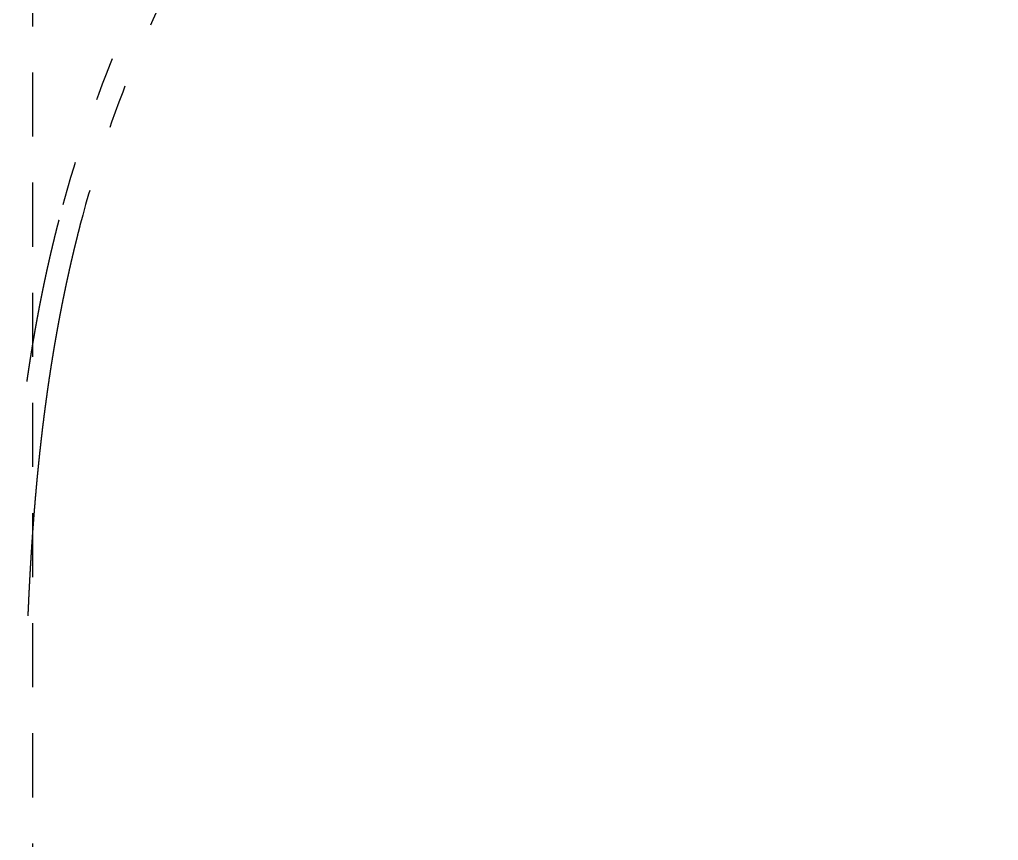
# Model space of a CAD drawing. Header units: millimetres. Extents: x 19715 to 35549, y 3563 to 14826.
# Drawn here: x 21246.3 to 21512.8, y 10701.5 to 10925 of the extents above; entities that cross this region are included whole.
import ezdxf

# ---------------------------------------------------------------- set-up
doc = ezdxf.new("R2010")
doc.units = ezdxf.units.MM
doc.linetypes.add('ACAD_ISO03W100', pattern=[30, 12, -18])
doc.layers.get('0').update_dxf_attribs({"color": 9, "linetype": 'ACAD_ISO03W100'})

msp = doc.modelspace()

# ---------------------------------------------------------------- linework, layer by layer
for points in [[(21249.94, 7833.18), (21249.94, 11293.27)], [(21249.94, 10268.63), (21249.94, 11293.27)], [(21249.94, 7833.18), (21249.94, 11293.27)], [(21249.94, 7833.18), (21249.94, 11293.27)]]:
    msp.add_lwpolyline(points)
for points in [[(21511.25, 11123.46, 0.272996), (21256.98, 10870.44, 0.000496), (21256.75, 10869.54, 0.000988), (21256.63, 10869.08, 0.000004), (21256.29, 10867.74, 0.000495), (21256.29, 10867.73, 0.000488), (21256.12, 10867.04, 0.000492), (21255.95, 10866.37, 0.000484), (21255.78, 10865.69, 0.000488), (21255.62, 10865.01, 0.00048), (21255.45, 10864.33, 0.000484), (21255.29, 10863.65, 0.000476), (21255.12, 10862.96, 0.00048), (21254.96, 10862.29, 0.000472), (21254.8, 10861.6, 0.000476), (21254.64, 10860.92, 0.000468), (21254.49, 10860.24, 0.000472), (21254.33, 10859.56, 0.000464), (21254.18, 10858.87, 0.000468), (21254.02, 10858.19, 0.00046), (21253.87, 10857.51, 0.000464), (21253.72, 10856.83, 0.000456), (21253.57, 10856.14, 0.00046), (21253.42, 10855.46, 0.000452), (21253.27, 10854.77, 0.000456), (21253.13, 10854.09, 0.000448), (21252.98, 10853.4, 0.000452), (21252.84, 10852.72, 0.000444), (21252.7, 10852.03, 0.000448), (21252.56, 10851.35, 0.00044), (21252.42, 10850.66, 0.000444), (21252.28, 10849.98, 0.000436), (21252.14, 10849.29, 0.00044), (21252.01, 10848.6, 0.000432), (21251.87, 10847.91, 0.000436), (21251.74, 10847.23, 0.000428), (21251.6, 10846.54, 0.000432), (21251.47, 10845.85, 0.000424), (21251.34, 10845.16, 0.000428), (21251.21, 10844.48, 0.00042), (21251.08, 10843.79, 0.000424), (21250.96, 10843.1, 0.000416), (21250.83, 10842.41, 0.00042), (21250.71, 10841.72, 0.000412), (21250.58, 10841.03, 0.000416), (21250.46, 10840.35, 0.000408), (21250.34, 10839.65, 0.000412), (21250.22, 10838.97, 0.000404), (21250.1, 10838.27, 0.000408), (21249.99, 10837.59, 0.0004), (21249.87, 10836.89, 0.000404), (21249.75, 10836.21, 0.000396), (21249.64, 10835.51, 0.0004), (21249.53, 10834.82, 0.000392), (21249.41, 10834.13, 0.000396), (21249.3, 10833.44, 0.000388), (21249.19, 10832.75, 0.000392), (21249.08, 10832.06, 0.000384), (21248.98, 10831.36, 0.000388), (21248.87, 10830.68, 0.00038), (21248.76, 10829.98, 0.000384), (21248.66, 10829.29, 0.000376), (21248.56, 10828.6, 0.00038), (21248.45, 10827.91, 0.000372), (21248.35, 10827.21, 0.000376), (21248.25, 10826.52, 0.00004), (21248.24, 10826.45)], [(21511.25, 11123.46, 0.272996), (21256.98, 10870.44, 0.000496), (21256.75, 10869.54, 0.000988), (21256.63, 10869.08, 0.000004), (21256.29, 10867.74, 0.000495), (21256.29, 10867.73, 0.000488), (21256.12, 10867.04, 0.000492), (21255.95, 10866.37, 0.000484), (21255.78, 10865.69, 0.000488), (21255.62, 10865.01, 0.00048), (21255.45, 10864.33, 0.000484), (21255.29, 10863.65, 0.000476), (21255.12, 10862.96, 0.00048), (21254.96, 10862.29, 0.000472), (21254.8, 10861.6, 0.000476), (21254.64, 10860.92, 0.000468), (21254.49, 10860.24, 0.000472), (21254.33, 10859.56, 0.000464), (21254.18, 10858.87, 0.000468), (21254.02, 10858.19, 0.00046), (21253.87, 10857.51, 0.000464), (21253.72, 10856.83, 0.000456), (21253.57, 10856.14, 0.00046), (21253.42, 10855.46, 0.000452), (21253.27, 10854.77, 0.000456), (21253.13, 10854.09, 0.000448), (21252.98, 10853.4, 0.000452), (21252.84, 10852.72, 0.000444), (21252.7, 10852.03, 0.000448), (21252.56, 10851.35, 0.00044), (21252.42, 10850.66, 0.000444), (21252.28, 10849.98, 0.000436), (21252.14, 10849.29, 0.00044), (21252.01, 10848.6, 0.000432), (21251.87, 10847.91, 0.000436), (21251.74, 10847.23, 0.000428), (21251.6, 10846.54, 0.000432), (21251.47, 10845.85, 0.000424), (21251.34, 10845.16, 0.000428), (21251.21, 10844.48, 0.00042), (21251.08, 10843.79, 0.000424), (21250.96, 10843.1, 0.000416), (21250.83, 10842.41, 0.00042), (21250.71, 10841.72, 0.000412), (21250.58, 10841.03, 0.000416), (21250.46, 10840.35, 0.000408), (21250.34, 10839.65, 0.000412), (21250.22, 10838.97, 0.000404), (21250.1, 10838.27, 0.000408), (21249.99, 10837.59, 0.0004), (21249.87, 10836.89, 0.000404), (21249.75, 10836.21, 0.000396), (21249.64, 10835.51, 0.0004), (21249.53, 10834.82, 0.000392), (21249.41, 10834.13, 0.000396), (21249.3, 10833.44, 0.000388), (21249.19, 10832.75, 0.000392), (21249.08, 10832.06, 0.000384), (21248.98, 10831.36, 0.000388), (21248.87, 10830.68, 0.00038), (21248.76, 10829.98, 0.000384), (21248.66, 10829.29, 0.000376), (21248.56, 10828.6, 0.00038), (21248.45, 10827.91, 0.000372), (21248.35, 10827.21, 0.000376), (21248.25, 10826.52, 0.00004), (21248.24, 10826.45)], [(21511.25, 11123.46, 0.272996), (21256.98, 10870.44, 0.000496), (21256.75, 10869.54, 0.000988), (21256.63, 10869.08, 0.000004), (21256.29, 10867.74, 0.000495), (21256.29, 10867.73, 0.000488), (21256.12, 10867.04, 0.000492), (21255.95, 10866.37, 0.000484), (21255.78, 10865.69, 0.000488), (21255.62, 10865.01, 0.00048), (21255.45, 10864.33, 0.000484), (21255.29, 10863.65, 0.000476), (21255.12, 10862.96, 0.00048), (21254.96, 10862.29, 0.000472), (21254.8, 10861.6, 0.000476), (21254.64, 10860.92, 0.000468), (21254.49, 10860.24, 0.000472), (21254.33, 10859.56, 0.000464), (21254.18, 10858.87, 0.000468), (21254.02, 10858.19, 0.00046), (21253.87, 10857.51, 0.000464), (21253.72, 10856.83, 0.000456), (21253.57, 10856.14, 0.00046), (21253.42, 10855.46, 0.000452), (21253.27, 10854.77, 0.000456), (21253.13, 10854.09, 0.000448), (21252.98, 10853.4, 0.000452), (21252.84, 10852.72, 0.000444), (21252.7, 10852.03, 0.000448), (21252.56, 10851.35, 0.00044), (21252.42, 10850.66, 0.000444), (21252.28, 10849.98, 0.000436), (21252.14, 10849.29, 0.00044), (21252.01, 10848.6, 0.000432), (21251.87, 10847.91, 0.000436), (21251.74, 10847.23, 0.000428), (21251.6, 10846.54, 0.000432), (21251.47, 10845.85, 0.000424), (21251.34, 10845.16, 0.000428), (21251.21, 10844.48, 0.00042), (21251.08, 10843.79, 0.000424), (21250.96, 10843.1, 0.000416), (21250.83, 10842.41, 0.00042), (21250.71, 10841.72, 0.000412), (21250.58, 10841.03, 0.000416), (21250.46, 10840.35, 0.000408), (21250.34, 10839.65, 0.000412), (21250.22, 10838.97, 0.000404), (21250.1, 10838.27, 0.000408), (21249.99, 10837.59, 0.0004), (21249.87, 10836.89, 0.000404), (21249.75, 10836.21, 0.000396), (21249.64, 10835.51, 0.0004), (21249.53, 10834.82, 0.000392), (21249.41, 10834.13, 0.000396), (21249.3, 10833.44, 0.000388), (21249.19, 10832.75, 0.000392), (21249.08, 10832.06, 0.000384), (21248.98, 10831.36, 0.000388), (21248.87, 10830.68, 0.00038), (21248.76, 10829.98, 0.000384), (21248.66, 10829.29, 0.000376), (21248.56, 10828.6, 0.00038), (21248.45, 10827.91, 0.000372), (21248.35, 10827.21, 0.000376), (21248.25, 10826.52, 0.00004), (21248.24, 10826.45)], [(21511.25, 11123.46, 0.272996), (21256.98, 10870.44, 0.000496), (21256.75, 10869.54, 0.000988), (21256.63, 10869.08, 0.000004), (21256.29, 10867.74, 0.000495), (21256.29, 10867.73, 0.000488), (21256.12, 10867.04, 0.000492), (21255.95, 10866.37, 0.000484), (21255.78, 10865.69, 0.000488), (21255.62, 10865.01, 0.00048), (21255.45, 10864.33, 0.000484), (21255.29, 10863.65, 0.000476), (21255.12, 10862.96, 0.00048), (21254.96, 10862.29, 0.000472), (21254.8, 10861.6, 0.000476), (21254.64, 10860.92, 0.000468), (21254.49, 10860.24, 0.000472), (21254.33, 10859.56, 0.000464), (21254.18, 10858.87, 0.000468), (21254.02, 10858.19, 0.00046), (21253.87, 10857.51, 0.000464), (21253.72, 10856.83, 0.000456), (21253.57, 10856.14, 0.00046), (21253.42, 10855.46, 0.000452), (21253.27, 10854.77, 0.000456), (21253.13, 10854.09, 0.000448), (21252.98, 10853.4, 0.000452), (21252.84, 10852.72, 0.000444), (21252.7, 10852.03, 0.000448), (21252.56, 10851.35, 0.00044), (21252.42, 10850.66, 0.000444), (21252.28, 10849.98, 0.000436), (21252.14, 10849.29, 0.00044), (21252.01, 10848.6, 0.000432), (21251.87, 10847.91, 0.000436), (21251.74, 10847.23, 0.000428), (21251.6, 10846.54, 0.000432), (21251.47, 10845.85, 0.000424), (21251.34, 10845.16, 0.000428), (21251.21, 10844.48, 0.00042), (21251.08, 10843.79, 0.000424), (21250.96, 10843.1, 0.000416), (21250.83, 10842.41, 0.00042), (21250.71, 10841.72, 0.000412), (21250.58, 10841.03, 0.000416), (21250.46, 10840.35, 0.000408), (21250.34, 10839.65, 0.000412), (21250.22, 10838.97, 0.000404), (21250.1, 10838.27, 0.000408), (21249.99, 10837.59, 0.0004), (21249.87, 10836.89, 0.000404), (21249.75, 10836.21, 0.000396), (21249.64, 10835.51, 0.0004), (21249.53, 10834.82, 0.000392), (21249.41, 10834.13, 0.000396), (21249.3, 10833.44, 0.000388), (21249.19, 10832.75, 0.000392), (21249.08, 10832.06, 0.000384), (21248.98, 10831.36, 0.000388), (21248.87, 10830.68, 0.00038), (21248.76, 10829.98, 0.000384), (21248.66, 10829.29, 0.000376), (21248.56, 10828.6, 0.00038), (21248.45, 10827.91, 0.000372), (21248.35, 10827.21, 0.000376), (21248.25, 10826.52, 0.00004), (21248.24, 10826.45)], [(21512.72, 11117.7, 0.272996), (21262.74, 10868.94, 0.000496), (21262.51, 10868.04, 0.000988), (21262.39, 10867.58, 0.000004), (21262.05, 10866.24, 0.000495), (21262.05, 10866.23, 0.000488), (21261.88, 10865.54, 0.000492), (21261.71, 10864.87, 0.000484), (21261.54, 10864.19, 0.000488), (21261.37, 10863.51, 0.00048), (21261.21, 10862.83, 0.000484), (21261.04, 10862.15, 0.000476), (21260.88, 10861.46, 0.00048), (21260.72, 10860.79, 0.000472), (21260.56, 10860.1, 0.000476), (21260.4, 10859.42, 0.000468), (21260.24, 10858.74, 0.000472), (21260.09, 10858.06, 0.000464), (21259.93, 10857.37, 0.000468), (21259.78, 10856.69, 0.00046), (21259.63, 10856.01, 0.000464), (21259.48, 10855.33, 0.000456), (21259.33, 10854.64, 0.00046), (21259.18, 10853.96, 0.000452), (21259.03, 10853.27, 0.000456), (21258.89, 10852.59, 0.000448), (21258.74, 10851.9, 0.000452), (21258.6, 10851.22, 0.000444), (21258.46, 10850.53, 0.000448), (21258.32, 10849.85, 0.00044), (21258.17, 10849.16, 0.000444), (21258.04, 10848.48, 0.000436), (21257.9, 10847.79, 0.00044), (21257.76, 10847.1, 0.000432), (21257.63, 10846.41, 0.000436), (21257.49, 10845.73, 0.000428), (21257.36, 10845.04, 0.000432), (21257.23, 10844.35, 0.000424), (21257.1, 10843.66, 0.000428), (21256.97, 10842.98, 0.00042), (21256.84, 10842.29, 0.000424), (21256.72, 10841.6, 0.000416), (21256.59, 10840.91, 0.00042), (21256.47, 10840.22, 0.000412), (21256.34, 10839.53, 0.000416), (21256.22, 10838.85, 0.000408), (21256.1, 10838.15, 0.000412), (21255.98, 10837.47, 0.000404), (21255.86, 10836.77, 0.000408), (21255.74, 10836.09, 0.0004), (21255.63, 10835.39, 0.000404), (21255.51, 10834.71, 0.000396), (21255.4, 10834.01, 0.0004), (21255.28, 10833.32, 0.000392), (21255.17, 10832.63, 0.000396), (21255.06, 10831.94, 0.000388), (21254.95, 10831.25, 0.000392), (21254.84, 10830.56, 0.000384), (21254.73, 10829.86, 0.000388), (21254.63, 10829.18, 0.00038), (21254.52, 10828.48, 0.000384), (21254.42, 10827.79, 0.000376), (21254.31, 10827.1, 0.00038), (21254.21, 10826.41, 0.000372), (21254.11, 10825.71, 0.000376), (21254.01, 10825.02, 0.000368), (21253.91, 10824.33, 0.000372), (21253.81, 10823.64, 0.000364), (21253.71, 10822.94, 0.000368), (21253.62, 10822.25, 0.00036), (21253.52, 10821.55, 0.000364), (21253.43, 10820.86, 0.000356), (21253.33, 10820.16, 0.00036), (21253.24, 10819.47, 0.000352), (21253.15, 10818.78, 0.000356), (21253.06, 10818.09, 0.000348), (21252.97, 10817.39, 0.000352), (21252.88, 10816.7, 0.000344), (21252.8, 10816, 0.000348), (21252.71, 10815.31, 0.00034), (21252.62, 10814.61, 0.000344), (21252.54, 10813.92, 0.000336), (21252.45, 10813.22, 0.00034), (21252.37, 10812.53, 0.000332), (21252.29, 10811.83, 0.000336), (21252.21, 10811.14, 0.000328), (21252.13, 10810.44, 0.000332), (21252.05, 10809.75, 0.000324), (21251.97, 10809.05, 0.000328), (21251.9, 10808.36, 0.00032), (21251.82, 10807.66, 0.000324), (21251.74, 10806.96, 0.000316), (21251.67, 10806.26, 0.00032), (21251.6, 10805.57, 0.000312), (21251.52, 10804.87, 0.000316), (21251.45, 10804.18, 0.000308), (21251.38, 10803.48, 0.000312), (21251.31, 10802.79, 0.000304), (21251.24, 10802.09, 0.000308), (21251.17, 10801.39, 0.0003), (21251.1, 10800.69, 0.000304), (21251.04, 10800, 0.000296), (21250.97, 10799.3, 0.0003), (21250.91, 10798.61, 0.000292), (21250.84, 10797.9, 0.000296), (21250.78, 10797.21, 0.000288), (21250.72, 10796.51, 0.000292), (21250.66, 10795.82, 0.000284), (21250.59, 10795.12, 0.000288), (21250.53, 10794.42, 0.00028), (21250.47, 10793.72, 0.000284), (21250.42, 10793.03, 0.000276), (21250.36, 10792.33, 0.00028), (21250.3, 10791.63, 0.000272), (21250.25, 10790.93, 0.000276), (21250.19, 10790.24, 0.000268), (21250.13, 10789.53, 0.000272), (21250.08, 10788.84, 0.000264), (21250.03, 10788.14, 0.000268), (21249.98, 10787.45, 0.00026), (21249.92, 10786.74, 0.000264), (21249.87, 10786.05, 0.000256), (21249.82, 10785.35, 0.00026), (21249.77, 10784.65, 0.000252), (21249.72, 10783.95, 0.000256), (21249.68, 10783.26, 0.000248), (21249.63, 10782.55, 0.000252), (21249.58, 10781.86, 0.000244), (21249.54, 10781.16, 0.000248), (21249.49, 10780.46, 0.00024), (21249.45, 10779.76, 0.000244), (21249.4, 10779.07, 0.000236), (21249.36, 10778.36, 0.00024), (21249.32, 10777.67, 0.000232), (21249.27, 10776.96, 0.000236), (21249.23, 10776.27, 0.000228), (21249.19, 10775.57, 0.000232), (21249.15, 10774.87, 0.000224), (21249.11, 10774.17, 0.000228), (21249.07, 10773.47, 0.00022), (21249.03, 10772.77, 0.000224), (21249, 10772.08, 0.000216), (21248.96, 10771.37, 0.00022), (21248.92, 10770.68, 0.000212), (21248.89, 10769.97, 0.000216), (21248.85, 10769.28, 0.000208), (21248.82, 10768.57, 0.000212), (21248.78, 10767.88, 0.000204), (21248.75, 10767.18, 0.000208), (21248.72, 10766.48, 0.0002), (21248.69, 10765.78, 0.000204), (21248.65, 10765.09, 0.000196), (21248.62, 10764.38, 0.0002), (21248.59, 10763.69, 0.000192), (21248.56, 10762.98, 0.00011), (21248.55, 10762.59)], [(21512.72, 11117.7, 0.272996), (21262.74, 10868.94, 0.000496), (21262.51, 10868.04, 0.000988), (21262.39, 10867.58, 0.000004), (21262.05, 10866.24, 0.000495), (21262.05, 10866.23, 0.000488), (21261.88, 10865.54, 0.000492), (21261.71, 10864.87, 0.000484), (21261.54, 10864.19, 0.000488), (21261.37, 10863.51, 0.00048), (21261.21, 10862.83, 0.000484), (21261.04, 10862.15, 0.000476), (21260.88, 10861.46, 0.00048), (21260.72, 10860.79, 0.000472), (21260.56, 10860.1, 0.000476), (21260.4, 10859.42, 0.000468), (21260.24, 10858.74, 0.000472), (21260.09, 10858.06, 0.000464), (21259.93, 10857.37, 0.000468), (21259.78, 10856.69, 0.00046), (21259.63, 10856.01, 0.000464), (21259.48, 10855.33, 0.000456), (21259.33, 10854.64, 0.00046), (21259.18, 10853.96, 0.000452), (21259.03, 10853.27, 0.000456), (21258.89, 10852.59, 0.000448), (21258.74, 10851.9, 0.000452), (21258.6, 10851.22, 0.000444), (21258.46, 10850.53, 0.000448), (21258.32, 10849.85, 0.00044), (21258.17, 10849.16, 0.000444), (21258.04, 10848.48, 0.000436), (21257.9, 10847.79, 0.00044), (21257.76, 10847.1, 0.000432), (21257.63, 10846.41, 0.000436), (21257.49, 10845.73, 0.000428), (21257.36, 10845.04, 0.000432), (21257.23, 10844.35, 0.000424), (21257.1, 10843.66, 0.000428), (21256.97, 10842.98, 0.00042), (21256.84, 10842.29, 0.000424), (21256.72, 10841.6, 0.000416), (21256.59, 10840.91, 0.00042), (21256.47, 10840.22, 0.000412), (21256.34, 10839.53, 0.000416), (21256.22, 10838.85, 0.000408), (21256.1, 10838.15, 0.000412), (21255.98, 10837.47, 0.000404), (21255.86, 10836.77, 0.000408), (21255.74, 10836.09, 0.0004), (21255.63, 10835.39, 0.000404), (21255.51, 10834.71, 0.000396), (21255.4, 10834.01, 0.0004), (21255.28, 10833.32, 0.000392), (21255.17, 10832.63, 0.000396), (21255.06, 10831.94, 0.000388), (21254.95, 10831.25, 0.000392), (21254.84, 10830.56, 0.000384), (21254.73, 10829.86, 0.000388), (21254.63, 10829.18, 0.00038), (21254.52, 10828.48, 0.000384), (21254.42, 10827.79, 0.000376), (21254.31, 10827.1, 0.00038), (21254.21, 10826.41, 0.000372), (21254.11, 10825.71, 0.000376), (21254.01, 10825.02, 0.000368), (21253.91, 10824.33, 0.000372), (21253.81, 10823.64, 0.000364), (21253.71, 10822.94, 0.000368), (21253.62, 10822.25, 0.00036), (21253.52, 10821.55, 0.000364), (21253.43, 10820.86, 0.000356), (21253.33, 10820.16, 0.00036), (21253.24, 10819.47, 0.000352), (21253.15, 10818.78, 0.000356), (21253.06, 10818.09, 0.000348), (21252.97, 10817.39, 0.000352), (21252.88, 10816.7, 0.000344), (21252.8, 10816, 0.000348), (21252.71, 10815.31, 0.00034), (21252.62, 10814.61, 0.000344), (21252.54, 10813.92, 0.000336), (21252.45, 10813.22, 0.00034), (21252.37, 10812.53, 0.000332), (21252.29, 10811.83, 0.000336), (21252.21, 10811.14, 0.000328), (21252.13, 10810.44, 0.000332), (21252.05, 10809.75, 0.000324), (21251.97, 10809.05, 0.000328), (21251.9, 10808.36, 0.00032), (21251.82, 10807.66, 0.000324), (21251.74, 10806.96, 0.000316), (21251.67, 10806.26, 0.00032), (21251.6, 10805.57, 0.000312), (21251.52, 10804.87, 0.000316), (21251.45, 10804.18, 0.000308), (21251.38, 10803.48, 0.000312), (21251.31, 10802.79, 0.000304), (21251.24, 10802.09, 0.000308), (21251.17, 10801.39, 0.0003), (21251.1, 10800.69, 0.000304), (21251.04, 10800, 0.000296), (21250.97, 10799.3, 0.0003), (21250.91, 10798.61, 0.000292), (21250.84, 10797.9, 0.000296), (21250.78, 10797.21, 0.000288), (21250.72, 10796.51, 0.000292), (21250.66, 10795.82, 0.000284), (21250.59, 10795.12, 0.000288), (21250.53, 10794.42, 0.00028), (21250.47, 10793.72, 0.000284), (21250.42, 10793.03, 0.000276), (21250.36, 10792.33, 0.00028), (21250.3, 10791.63, 0.000272), (21250.25, 10790.93, 0.000276), (21250.19, 10790.24, 0.000268), (21250.13, 10789.53, 0.000272), (21250.08, 10788.84, 0.000264), (21250.03, 10788.14, 0.000268), (21249.98, 10787.45, 0.00026), (21249.92, 10786.74, 0.000264), (21249.87, 10786.05, 0.000256), (21249.82, 10785.35, 0.00026), (21249.77, 10784.65, 0.000252), (21249.72, 10783.95, 0.000256), (21249.68, 10783.26, 0.000248), (21249.63, 10782.55, 0.000252), (21249.58, 10781.86, 0.000244), (21249.54, 10781.16, 0.000248), (21249.49, 10780.46, 0.00024), (21249.45, 10779.76, 0.000244), (21249.4, 10779.07, 0.000236), (21249.36, 10778.36, 0.00024), (21249.32, 10777.67, 0.000232), (21249.27, 10776.96, 0.000236), (21249.23, 10776.27, 0.000228), (21249.19, 10775.57, 0.000232), (21249.15, 10774.87, 0.000224), (21249.11, 10774.17, 0.000228), (21249.07, 10773.47, 0.00022), (21249.03, 10772.77, 0.000224), (21249, 10772.08, 0.000216), (21248.96, 10771.37, 0.00022), (21248.92, 10770.68, 0.000212), (21248.89, 10769.97, 0.000216), (21248.85, 10769.28, 0.000208), (21248.82, 10768.57, 0.000212), (21248.78, 10767.88, 0.000204), (21248.75, 10767.18, 0.000208), (21248.72, 10766.48, 0.0002), (21248.69, 10765.78, 0.000204), (21248.65, 10765.09, 0.000196), (21248.62, 10764.38, 0.0002), (21248.59, 10763.69, 0.000192), (21248.56, 10762.98, 0.00011), (21248.55, 10762.59)], [(21512.72, 11117.7, 0.272996), (21262.74, 10868.94, 0.000496), (21262.51, 10868.04, 0.000988), (21262.39, 10867.58, 0.000004), (21262.05, 10866.24, 0.000495), (21262.05, 10866.23, 0.000488), (21261.88, 10865.54, 0.000492), (21261.71, 10864.87, 0.000484), (21261.54, 10864.19, 0.000488), (21261.37, 10863.51, 0.00048), (21261.21, 10862.83, 0.000484), (21261.04, 10862.15, 0.000476), (21260.88, 10861.46, 0.00048), (21260.72, 10860.79, 0.000472), (21260.56, 10860.1, 0.000476), (21260.4, 10859.42, 0.000468), (21260.24, 10858.74, 0.000472), (21260.09, 10858.06, 0.000464), (21259.93, 10857.37, 0.000468), (21259.78, 10856.69, 0.00046), (21259.63, 10856.01, 0.000464), (21259.48, 10855.33, 0.000456), (21259.33, 10854.64, 0.00046), (21259.18, 10853.96, 0.000452), (21259.03, 10853.27, 0.000456), (21258.89, 10852.59, 0.000448), (21258.74, 10851.9, 0.000452), (21258.6, 10851.22, 0.000444), (21258.46, 10850.53, 0.000448), (21258.32, 10849.85, 0.00044), (21258.17, 10849.16, 0.000444), (21258.04, 10848.48, 0.000436), (21257.9, 10847.79, 0.00044), (21257.76, 10847.1, 0.000432), (21257.63, 10846.41, 0.000436), (21257.49, 10845.73, 0.000428), (21257.36, 10845.04, 0.000432), (21257.23, 10844.35, 0.000424), (21257.1, 10843.66, 0.000428), (21256.97, 10842.98, 0.00042), (21256.84, 10842.29, 0.000424), (21256.72, 10841.6, 0.000416), (21256.59, 10840.91, 0.00042), (21256.47, 10840.22, 0.000412), (21256.34, 10839.53, 0.000416), (21256.22, 10838.85, 0.000408), (21256.1, 10838.15, 0.000412), (21255.98, 10837.47, 0.000404), (21255.86, 10836.77, 0.000408), (21255.74, 10836.09, 0.0004), (21255.63, 10835.39, 0.000404), (21255.51, 10834.71, 0.000396), (21255.4, 10834.01, 0.0004), (21255.28, 10833.32, 0.000392), (21255.17, 10832.63, 0.000396), (21255.06, 10831.94, 0.000388), (21254.95, 10831.25, 0.000392), (21254.84, 10830.56, 0.000384), (21254.73, 10829.86, 0.000388), (21254.63, 10829.18, 0.00038), (21254.52, 10828.48, 0.000384), (21254.42, 10827.79, 0.000376), (21254.31, 10827.1, 0.00038), (21254.21, 10826.41, 0.000372), (21254.11, 10825.71, 0.000376), (21254.01, 10825.02, 0.000368), (21253.91, 10824.33, 0.000372), (21253.81, 10823.64, 0.000364), (21253.71, 10822.94, 0.000368), (21253.62, 10822.25, 0.00036), (21253.52, 10821.55, 0.000364), (21253.43, 10820.86, 0.000356), (21253.33, 10820.16, 0.00036), (21253.24, 10819.47, 0.000352), (21253.15, 10818.78, 0.000356), (21253.06, 10818.09, 0.000348), (21252.97, 10817.39, 0.000352), (21252.88, 10816.7, 0.000344), (21252.8, 10816, 0.000348), (21252.71, 10815.31, 0.00034), (21252.62, 10814.61, 0.000344), (21252.54, 10813.92, 0.000336), (21252.45, 10813.22, 0.00034), (21252.37, 10812.53, 0.000332), (21252.29, 10811.83, 0.000336), (21252.21, 10811.14, 0.000328), (21252.13, 10810.44, 0.000332), (21252.05, 10809.75, 0.000324), (21251.97, 10809.05, 0.000328), (21251.9, 10808.36, 0.00032), (21251.82, 10807.66, 0.000324), (21251.74, 10806.96, 0.000316), (21251.67, 10806.26, 0.00032), (21251.6, 10805.57, 0.000312), (21251.52, 10804.87, 0.000316), (21251.45, 10804.18, 0.000308), (21251.38, 10803.48, 0.000312), (21251.31, 10802.79, 0.000304), (21251.24, 10802.09, 0.000308), (21251.17, 10801.39, 0.0003), (21251.1, 10800.69, 0.000304), (21251.04, 10800, 0.000296), (21250.97, 10799.3, 0.0003), (21250.91, 10798.61, 0.000292), (21250.84, 10797.9, 0.000296), (21250.78, 10797.21, 0.000288), (21250.72, 10796.51, 0.000292), (21250.66, 10795.82, 0.000284), (21250.59, 10795.12, 0.000288), (21250.53, 10794.42, 0.00028), (21250.47, 10793.72, 0.000284), (21250.42, 10793.03, 0.000276), (21250.36, 10792.33, 0.00028), (21250.3, 10791.63, 0.000272), (21250.25, 10790.93, 0.000276), (21250.19, 10790.24, 0.000268), (21250.13, 10789.53, 0.000272), (21250.08, 10788.84, 0.000264), (21250.03, 10788.14, 0.000268), (21249.98, 10787.45, 0.00026), (21249.92, 10786.74, 0.000264), (21249.87, 10786.05, 0.000256), (21249.82, 10785.35, 0.00026), (21249.77, 10784.65, 0.000252), (21249.72, 10783.95, 0.000256), (21249.68, 10783.26, 0.000248), (21249.63, 10782.55, 0.000252), (21249.58, 10781.86, 0.000244), (21249.54, 10781.16, 0.000248), (21249.49, 10780.46, 0.00024), (21249.45, 10779.76, 0.000244), (21249.4, 10779.07, 0.000236), (21249.36, 10778.36, 0.00024), (21249.32, 10777.67, 0.000232), (21249.27, 10776.96, 0.000236), (21249.23, 10776.27, 0.000228), (21249.19, 10775.57, 0.000232), (21249.15, 10774.87, 0.000224), (21249.11, 10774.17, 0.000228), (21249.07, 10773.47, 0.00022), (21249.03, 10772.77, 0.000224), (21249, 10772.08, 0.000216), (21248.96, 10771.37, 0.00022), (21248.92, 10770.68, 0.000212), (21248.89, 10769.97, 0.000216), (21248.85, 10769.28, 0.000208), (21248.82, 10768.57, 0.000212), (21248.78, 10767.88, 0.000204), (21248.75, 10767.18, 0.000208), (21248.72, 10766.48, 0.0002), (21248.69, 10765.78, 0.000204), (21248.65, 10765.09, 0.000196), (21248.62, 10764.38, 0.0002), (21248.59, 10763.69, 0.000192), (21248.56, 10762.98, 0.00011), (21248.55, 10762.59)], [(21512.72, 11117.7, 0.272996), (21262.74, 10868.94, 0.000496), (21262.51, 10868.04, 0.000988), (21262.39, 10867.58, 0.000004), (21262.05, 10866.24, 0.000495), (21262.05, 10866.23, 0.000488), (21261.88, 10865.54, 0.000492), (21261.71, 10864.87, 0.000484), (21261.54, 10864.19, 0.000488), (21261.37, 10863.51, 0.00048), (21261.21, 10862.83, 0.000484), (21261.04, 10862.15, 0.000476), (21260.88, 10861.46, 0.00048), (21260.72, 10860.79, 0.000472), (21260.56, 10860.1, 0.000476), (21260.4, 10859.42, 0.000468), (21260.24, 10858.74, 0.000472), (21260.09, 10858.06, 0.000464), (21259.93, 10857.37, 0.000468), (21259.78, 10856.69, 0.00046), (21259.63, 10856.01, 0.000464), (21259.48, 10855.33, 0.000456), (21259.33, 10854.64, 0.00046), (21259.18, 10853.96, 0.000452), (21259.03, 10853.27, 0.000456), (21258.89, 10852.59, 0.000448), (21258.74, 10851.9, 0.000452), (21258.6, 10851.22, 0.000444), (21258.46, 10850.53, 0.000448), (21258.32, 10849.85, 0.00044), (21258.17, 10849.16, 0.000444), (21258.04, 10848.48, 0.000436), (21257.9, 10847.79, 0.00044), (21257.76, 10847.1, 0.000432), (21257.63, 10846.41, 0.000436), (21257.49, 10845.73, 0.000428), (21257.36, 10845.04, 0.000432), (21257.23, 10844.35, 0.000424), (21257.1, 10843.66, 0.000428), (21256.97, 10842.98, 0.00042), (21256.84, 10842.29, 0.000424), (21256.72, 10841.6, 0.000416), (21256.59, 10840.91, 0.00042), (21256.47, 10840.22, 0.000412), (21256.34, 10839.53, 0.000416), (21256.22, 10838.85, 0.000408), (21256.1, 10838.15, 0.000412), (21255.98, 10837.47, 0.000404), (21255.86, 10836.77, 0.000408), (21255.74, 10836.09, 0.0004), (21255.63, 10835.39, 0.000404), (21255.51, 10834.71, 0.000396), (21255.4, 10834.01, 0.0004), (21255.28, 10833.32, 0.000392), (21255.17, 10832.63, 0.000396), (21255.06, 10831.94, 0.000388), (21254.95, 10831.25, 0.000392), (21254.84, 10830.56, 0.000384), (21254.73, 10829.86, 0.000388), (21254.63, 10829.18, 0.00038), (21254.52, 10828.48, 0.000384), (21254.42, 10827.79, 0.000376), (21254.31, 10827.1, 0.00038), (21254.21, 10826.41, 0.000372), (21254.11, 10825.71, 0.000376), (21254.01, 10825.02, 0.000368), (21253.91, 10824.33, 0.000372), (21253.81, 10823.64, 0.000364), (21253.71, 10822.94, 0.000368), (21253.62, 10822.25, 0.00036), (21253.52, 10821.55, 0.000364), (21253.43, 10820.86, 0.000356), (21253.33, 10820.16, 0.00036), (21253.24, 10819.47, 0.000352), (21253.15, 10818.78, 0.000356), (21253.06, 10818.09, 0.000348), (21252.97, 10817.39, 0.000352), (21252.88, 10816.7, 0.000344), (21252.8, 10816, 0.000348), (21252.71, 10815.31, 0.00034), (21252.62, 10814.61, 0.000344), (21252.54, 10813.92, 0.000336), (21252.45, 10813.22, 0.00034), (21252.37, 10812.53, 0.000332), (21252.29, 10811.83, 0.000336), (21252.21, 10811.14, 0.000328), (21252.13, 10810.44, 0.000332), (21252.05, 10809.75, 0.000324), (21251.97, 10809.05, 0.000328), (21251.9, 10808.36, 0.00032), (21251.82, 10807.66, 0.000324), (21251.74, 10806.96, 0.000316), (21251.67, 10806.26, 0.00032), (21251.6, 10805.57, 0.000312), (21251.52, 10804.87, 0.000316), (21251.45, 10804.18, 0.000308), (21251.38, 10803.48, 0.000312), (21251.31, 10802.79, 0.000304), (21251.24, 10802.09, 0.000308), (21251.17, 10801.39, 0.0003), (21251.1, 10800.69, 0.000304), (21251.04, 10800, 0.000296), (21250.97, 10799.3, 0.0003), (21250.91, 10798.61, 0.000292), (21250.84, 10797.9, 0.000296), (21250.78, 10797.21, 0.000288), (21250.72, 10796.51, 0.000292), (21250.66, 10795.82, 0.000284), (21250.59, 10795.12, 0.000288), (21250.53, 10794.42, 0.00028), (21250.47, 10793.72, 0.000284), (21250.42, 10793.03, 0.000276), (21250.36, 10792.33, 0.00028), (21250.3, 10791.63, 0.000272), (21250.25, 10790.93, 0.000276), (21250.19, 10790.24, 0.000268), (21250.13, 10789.53, 0.000272), (21250.08, 10788.84, 0.000264), (21250.03, 10788.14, 0.000268), (21249.98, 10787.45, 0.00026), (21249.92, 10786.74, 0.000264), (21249.87, 10786.05, 0.000256), (21249.82, 10785.35, 0.00026), (21249.77, 10784.65, 0.000252), (21249.72, 10783.95, 0.000256), (21249.68, 10783.26, 0.000248), (21249.63, 10782.55, 0.000252), (21249.58, 10781.86, 0.000244), (21249.54, 10781.16, 0.000248), (21249.49, 10780.46, 0.00024), (21249.45, 10779.76, 0.000244), (21249.4, 10779.07, 0.000236), (21249.36, 10778.36, 0.00024), (21249.32, 10777.67, 0.000232), (21249.27, 10776.96, 0.000236), (21249.23, 10776.27, 0.000228), (21249.19, 10775.57, 0.000232), (21249.15, 10774.87, 0.000224), (21249.11, 10774.17, 0.000228), (21249.07, 10773.47, 0.00022), (21249.03, 10772.77, 0.000224), (21249, 10772.08, 0.000216), (21248.96, 10771.37, 0.00022), (21248.92, 10770.68, 0.000212), (21248.89, 10769.97, 0.000216), (21248.85, 10769.28, 0.000208), (21248.82, 10768.57, 0.000212), (21248.78, 10767.88, 0.000204), (21248.75, 10767.18, 0.000208), (21248.72, 10766.48, 0.0002), (21248.69, 10765.78, 0.000204), (21248.65, 10765.09, 0.000196), (21248.62, 10764.38, 0.0002), (21248.59, 10763.69, 0.000192), (21248.56, 10762.98, 0.00011), (21248.55, 10762.59)]]:
    msp.add_lwpolyline(points, format="xyb")

doc.saveas('drawing.dxf')
